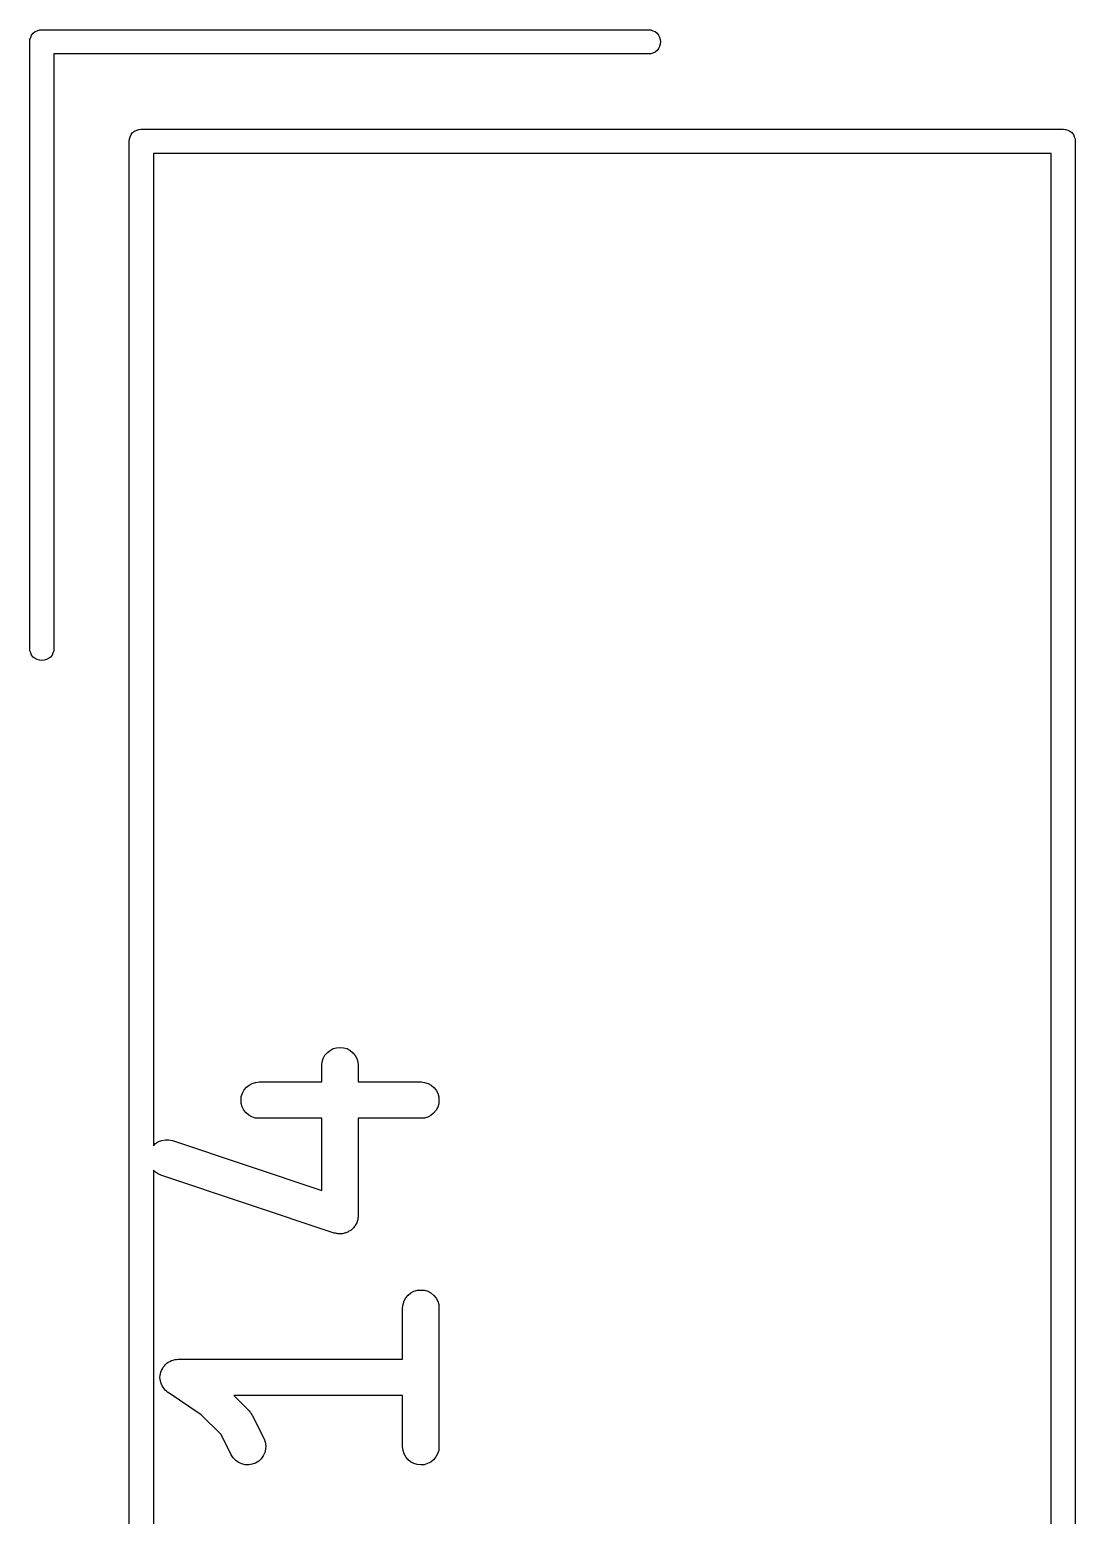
# Model space of a CAD drawing. Extents: x 118.6 to 187.3, y -130.9 to -41.9.
# Drawn here: x 173.87 to 178.18, y -125.08 to -118.96 of the extents above; entities that cross this region are included whole.
import ezdxf

# ---------------------------------------------------------------- set-up
doc = ezdxf.new("R2010")
doc.units = 0
doc.layers.add('BLACK', color=7, linetype='CONTINUOUS')

msp = doc.modelspace()

# ---------------------------------------------------------------- linework, layer by layer
at = {"layer": 'BLACK', "linetype": 'CONTINUOUS'}
for p, q in [((173.878, -118.982), (173.884, -118.974)), ((173.884, -118.974), (173.892, -118.968)), ((173.892, -118.968), (173.901, -118.964)), ((173.901, -118.964), (173.91, -118.961)), ((173.91, -118.961), (173.918, -118.96)), ((173.918, -118.96), (173.92, -118.96)), ((173.92, -118.96), (173.922, -118.96)), ((173.922, -118.96), (176.422, -118.96)), ((176.422, -118.96), (176.43, -118.961)), ((176.43, -118.961), (176.439, -118.964)), ((176.439, -118.964), (176.448, -118.968)), ((176.448, -118.968), (176.456, -118.974)), ((176.456, -118.974), (176.462, -118.982)), ((173.87, -119.01), (173.871, -119)), ((173.87, -119.012), (173.87, -119.01)), ((173.87, -121.512), (173.87, -119.012)), ((173.871, -119), (173.874, -118.991)), ((173.874, -118.991), (173.878, -118.982)), ((176.462, -119.038), (176.456, -119.046)), ((176.462, -118.982), (176.466, -118.991)), ((176.466, -119.029), (176.462, -119.038)), ((176.466, -118.991), (176.469, -119)), ((176.469, -119.02), (176.466, -119.029)), ((176.469, -119), (176.47, -119.01)), ((176.47, -119.01), (176.469, -119.02)), ((176.422, -119.06), (173.97, -119.06)), ((173.97, -119.06), (173.97, -121.512)), ((176.43, -119.059), (176.422, -119.06)), ((176.439, -119.056), (176.43, -119.059)), ((176.448, -119.052), (176.439, -119.056)), ((176.456, -119.046), (176.448, -119.052)), ((174.281, -119.41), (174.284, -119.401)), ((174.284, -119.401), (174.288, -119.392)), ((174.288, -119.392), (174.294, -119.384)), ((174.294, -119.384), (174.302, -119.378)), ((174.302, -119.378), (174.311, -119.374)), ((174.311, -119.374), (174.32, -119.371)), ((174.32, -119.371), (174.328, -119.37)), ((174.328, -119.37), (174.33, -119.37)), ((174.33, -119.37), (174.332, -119.37)), ((174.332, -119.37), (178.128, -119.37)), ((178.128, -119.37), (178.13, -119.37)), ((178.13, -119.37), (178.132, -119.37)), ((178.132, -119.37), (178.14, -119.371)), ((178.14, -119.371), (178.149, -119.374)), ((178.149, -119.374), (178.158, -119.378)), ((178.158, -119.378), (178.166, -119.384)), ((178.166, -119.384), (178.172, -119.392)), ((178.172, -119.392), (178.176, -119.401)), ((178.176, -119.401), (178.179, -119.41)), ((174.28, -119.42), (174.281, -119.41)), ((174.28, -119.422), (174.28, -119.42)), ((174.28, -129.418), (174.28, -119.422)), ((178.179, -119.41), (178.18, -119.42)), ((178.18, -119.42), (178.18, -119.422)), ((178.18, -119.422), (178.18, -129.418)), ((174.38, -119.47), (174.38, -123.56)), ((178.08, -119.47), (174.38, -119.47)), ((178.08, -129.37), (178.08, -119.47)), ((173.871, -121.52), (173.87, -121.512)), ((173.874, -121.529), (173.871, -121.52)), ((173.878, -121.538), (173.874, -121.529)), ((173.884, -121.546), (173.878, -121.538)), ((173.892, -121.552), (173.884, -121.546)), ((173.956, -121.546), (173.948, -121.552)), ((173.962, -121.538), (173.956, -121.546)), ((173.966, -121.529), (173.962, -121.538)), ((173.969, -121.52), (173.966, -121.529)), ((173.97, -121.512), (173.969, -121.52)), ((173.901, -121.556), (173.892, -121.552)), ((173.91, -121.559), (173.901, -121.556)), ((173.92, -121.56), (173.91, -121.559)), ((173.93, -121.559), (173.92, -121.56)), ((173.939, -121.556), (173.93, -121.559)), ((173.948, -121.552), (173.939, -121.556)), ((175.076, -123.214), (175.08, -123.2)), ((175.08, -123.2), (175.087, -123.187)), ((175.087, -123.187), (175.097, -123.176)), ((175.097, -123.176), (175.108, -123.167)), ((175.108, -123.167), (175.121, -123.16)), ((175.121, -123.16), (175.135, -123.156)), ((175.135, -123.156), (175.15, -123.155)), ((175.15, -123.155), (175.164, -123.156)), ((175.164, -123.156), (175.178, -123.16)), ((175.178, -123.16), (175.191, -123.167)), ((175.191, -123.167), (175.202, -123.177)), ((175.202, -123.177), (175.212, -123.188)), ((175.212, -123.188), (175.218, -123.201)), ((175.218, -123.201), (175.223, -123.215)), ((175.074, -123.228), (175.076, -123.214)), ((175.074, -123.23), (175.074, -123.228)), ((175.074, -123.297), (175.074, -123.23)), ((175.223, -123.215), (175.224, -123.23)), ((175.224, -123.23), (175.224, -123.297)), ((174.754, -123.33), (174.763, -123.319)), ((174.763, -123.319), (174.774, -123.31)), ((174.774, -123.31), (174.787, -123.303)), ((174.787, -123.303), (174.801, -123.299)), ((174.801, -123.299), (174.816, -123.297)), ((174.816, -123.297), (175.074, -123.297)), ((175.224, -123.297), (175.482, -123.297)), ((175.482, -123.297), (175.483, -123.297)), ((175.483, -123.297), (175.498, -123.299)), ((175.498, -123.299), (175.512, -123.303)), ((175.512, -123.303), (175.525, -123.31)), ((175.525, -123.31), (175.536, -123.32)), ((175.536, -123.32), (175.545, -123.331)), ((174.741, -123.372), (174.742, -123.357)), ((174.742, -123.386), (174.741, -123.372)), ((174.742, -123.357), (174.747, -123.343)), ((174.746, -123.4), (174.742, -123.386)), ((174.747, -123.343), (174.754, -123.33)), ((175.545, -123.331), (175.552, -123.344)), ((175.552, -123.344), (175.556, -123.358)), ((175.556, -123.387), (175.552, -123.401)), ((175.556, -123.358), (175.557, -123.373)), ((175.557, -123.373), (175.556, -123.387)), ((174.753, -123.413), (174.746, -123.4)), ((174.762, -123.425), (174.753, -123.413)), ((174.773, -123.434), (174.762, -123.425)), ((174.786, -123.441), (174.773, -123.434)), ((174.8, -123.446), (174.786, -123.441)), ((174.815, -123.447), (174.8, -123.446)), ((174.816, -123.447), (174.815, -123.447)), ((175.074, -123.447), (174.816, -123.447)), ((175.074, -123.745), (175.074, -123.447)), ((175.482, -123.447), (175.224, -123.447)), ((175.224, -123.447), (175.224, -123.849)), ((175.497, -123.446), (175.482, -123.447)), ((175.511, -123.442), (175.497, -123.446)), ((175.524, -123.435), (175.511, -123.442)), ((175.535, -123.426), (175.524, -123.435)), ((175.545, -123.414), (175.535, -123.426)), ((175.552, -123.401), (175.545, -123.414)), ((174.38, -123.56), (174.389, -123.551)), ((174.389, -123.551), (174.401, -123.543)), ((174.401, -123.543), (174.415, -123.538)), ((174.415, -123.538), (174.43, -123.536)), ((174.43, -123.536), (174.444, -123.536)), ((174.444, -123.536), (174.458, -123.539)), ((174.458, -123.539), (175.074, -123.745)), ((174.385, -123.667), (174.38, -123.661)), ((174.38, -123.661), (174.38, -129.37)), ((174.397, -123.675), (174.385, -123.667)), ((174.41, -123.681), (174.397, -123.675)), ((174.411, -123.682), (174.41, -123.681)), ((175.125, -123.92), (174.411, -123.682)), ((175.218, -123.878), (175.216, -123.882)), ((175.219, -123.875), (175.218, -123.878)), ((175.22, -123.873), (175.219, -123.875)), ((175.221, -123.868), (175.22, -123.873)), ((175.222, -123.864), (175.221, -123.868)), ((175.223, -123.861), (175.222, -123.864)), ((175.224, -123.854), (175.223, -123.859)), ((175.223, -123.859), (175.223, -123.861)), ((175.224, -123.849), (175.224, -123.85)), ((175.224, -123.85), (175.224, -123.854)), ((175.13, -123.921), (175.125, -123.92)), ((175.134, -123.922), (175.13, -123.921)), ((175.137, -123.922), (175.134, -123.922)), ((175.14, -123.923), (175.137, -123.922)), ((175.144, -123.923), (175.14, -123.923)), ((175.149, -123.924), (175.144, -123.923)), ((175.151, -123.923), (175.149, -123.924)), ((175.154, -123.923), (175.151, -123.923)), ((175.159, -123.923), (175.154, -123.923)), ((175.163, -123.922), (175.159, -123.923)), ((175.166, -123.921), (175.163, -123.922)), ((175.169, -123.921), (175.166, -123.921)), ((175.173, -123.919), (175.169, -123.921)), ((175.177, -123.918), (175.173, -123.919)), ((175.18, -123.917), (175.177, -123.918)), ((175.182, -123.916), (175.18, -123.917)), ((175.186, -123.913), (175.182, -123.916)), ((175.19, -123.911), (175.186, -123.913)), ((175.192, -123.91), (175.19, -123.911)), ((175.195, -123.908), (175.192, -123.91)), ((175.198, -123.905), (175.195, -123.908)), ((175.202, -123.902), (175.198, -123.905)), ((175.203, -123.9), (175.202, -123.902)), ((175.205, -123.898), (175.203, -123.9)), ((175.208, -123.894), (175.205, -123.898)), ((175.211, -123.891), (175.208, -123.894)), ((175.212, -123.888), (175.211, -123.891)), ((175.214, -123.886), (175.212, -123.888)), ((175.216, -123.882), (175.214, -123.886)), ((175.42, -124.187), (175.43, -124.176)), ((175.43, -124.176), (175.441, -124.167)), ((175.441, -124.167), (175.454, -124.16)), ((175.454, -124.16), (175.468, -124.156)), ((175.468, -124.156), (175.483, -124.155)), ((175.483, -124.155), (175.497, -124.156)), ((175.497, -124.156), (175.511, -124.16)), ((175.511, -124.16), (175.524, -124.167)), ((175.524, -124.167), (175.536, -124.177)), ((175.536, -124.177), (175.545, -124.188)), ((175.407, -124.228), (175.409, -124.214)), ((175.407, -124.23), (175.407, -124.228)), ((175.407, -124.44), (175.407, -124.23)), ((175.409, -124.214), (175.413, -124.2)), ((175.413, -124.2), (175.42, -124.187)), ((175.545, -124.188), (175.552, -124.201)), ((175.552, -124.201), (175.556, -124.215)), ((175.556, -124.215), (175.557, -124.23)), ((175.557, -124.23), (175.557, -124.801)), ((174.411, -124.493), (174.413, -124.486)), ((174.413, -124.486), (174.417, -124.48)), ((174.413, -124.486), (174.413, -124.486)), ((174.413, -124.486), (174.413, -124.486)), ((174.417, -124.48), (174.42, -124.473)), ((174.42, -124.473), (174.425, -124.468)), ((174.42, -124.473), (174.42, -124.473)), ((174.42, -124.473), (174.42, -124.473)), ((174.425, -124.468), (174.43, -124.462)), ((174.43, -124.462), (174.435, -124.457)), ((174.43, -124.462), (174.43, -124.462)), ((174.43, -124.462), (174.43, -124.462)), ((174.435, -124.457), (174.441, -124.453)), ((174.441, -124.453), (174.448, -124.449)), ((174.441, -124.453), (174.441, -124.453)), ((174.441, -124.453), (174.441, -124.453)), ((174.448, -124.449), (174.454, -124.446)), ((174.454, -124.446), (174.461, -124.444)), ((174.454, -124.446), (174.454, -124.446)), ((174.454, -124.446), (174.454, -124.446)), ((174.461, -124.444), (174.468, -124.442)), ((174.468, -124.442), (174.475, -124.441)), ((174.468, -124.442), (174.468, -124.442)), ((174.468, -124.442), (174.468, -124.442)), ((174.475, -124.441), (174.482, -124.44)), ((174.482, -124.44), (175.407, -124.44)), ((174.407, -124.515), (174.408, -124.507)), ((174.408, -124.522), (174.407, -124.515)), ((174.407, -124.515), (174.407, -124.515)), ((174.407, -124.515), (174.407, -124.515)), ((174.408, -124.507), (174.409, -124.5)), ((174.409, -124.529), (174.408, -124.522)), ((174.409, -124.5), (174.411, -124.493)), ((174.409, -124.5), (174.409, -124.5)), ((174.409, -124.5), (174.409, -124.5)), ((174.411, -124.536), (174.409, -124.529)), ((174.409, -124.529), (174.409, -124.529)), ((174.409, -124.529), (174.409, -124.529)), ((174.413, -124.543), (174.411, -124.536)), ((174.416, -124.55), (174.413, -124.543)), ((174.413, -124.543), (174.413, -124.543)), ((174.413, -124.543), (174.413, -124.543)), ((174.42, -124.556), (174.416, -124.55)), ((174.424, -124.562), (174.42, -124.556)), ((174.42, -124.556), (174.42, -124.556)), ((174.42, -124.556), (174.42, -124.556)), ((174.429, -124.568), (174.424, -124.562)), ((174.434, -124.572), (174.429, -124.568)), ((174.429, -124.568), (174.429, -124.568)), ((174.429, -124.568), (174.429, -124.568)), ((174.44, -124.577), (174.434, -124.572)), ((174.441, -124.578), (174.44, -124.577)), ((174.44, -124.577), (174.44, -124.577)), ((174.44, -124.577), (174.44, -124.577)), ((174.44, -124.577), (174.44, -124.577)), ((174.577, -124.669), (174.441, -124.578)), ((175.407, -124.59), (174.711, -124.59)), ((174.711, -124.59), (174.774, -124.653)), ((175.407, -124.801), (175.407, -124.59)), ((174.659, -124.75), (174.577, -124.669)), ((174.774, -124.653), (174.774, -124.653)), ((174.774, -124.653), (174.777, -124.657)), ((174.777, -124.657), (174.78, -124.66)), ((174.78, -124.66), (174.781, -124.662)), ((174.781, -124.662), (174.783, -124.665)), ((174.783, -124.665), (174.785, -124.669)), ((174.785, -124.669), (174.788, -124.672)), ((174.788, -124.672), (174.835, -124.767)), ((174.701, -124.834), (174.659, -124.75)), ((174.835, -124.767), (174.836, -124.768)), ((174.836, -124.768), (174.841, -124.782)), ((174.841, -124.782), (174.843, -124.797)), ((174.709, -124.847), (174.701, -124.834)), ((174.719, -124.858), (174.709, -124.847)), ((174.731, -124.866), (174.719, -124.858)), ((174.824, -124.851), (174.814, -124.861)), ((174.833, -124.839), (174.824, -124.851)), ((174.839, -124.825), (174.833, -124.839)), ((174.842, -124.811), (174.839, -124.825)), ((174.843, -124.797), (174.842, -124.811)), ((175.409, -124.816), (175.407, -124.801)), ((175.413, -124.83), (175.409, -124.816)), ((175.42, -124.842), (175.413, -124.83)), ((175.429, -124.854), (175.42, -124.842)), ((175.44, -124.863), (175.429, -124.854)), ((175.535, -124.855), (175.523, -124.864)), ((175.544, -124.843), (175.535, -124.855)), ((175.551, -124.83), (175.544, -124.843)), ((175.556, -124.817), (175.551, -124.83)), ((175.557, -124.802), (175.556, -124.817)), ((175.557, -124.801), (175.557, -124.802)), ((174.744, -124.872), (174.731, -124.866)), ((174.758, -124.875), (174.744, -124.872)), ((174.773, -124.876), (174.758, -124.875)), ((174.787, -124.873), (174.773, -124.876)), ((174.801, -124.868), (174.787, -124.873)), ((174.814, -124.861), (174.801, -124.868)), ((175.453, -124.87), (175.44, -124.863)), ((175.467, -124.874), (175.453, -124.87)), ((175.482, -124.876), (175.467, -124.874)), ((175.496, -124.875), (175.482, -124.876)), ((175.51, -124.87), (175.496, -124.875)), ((175.523, -124.864), (175.51, -124.87))]:
    msp.add_line(p, q, dxfattribs=at)

doc.saveas('drawing.dxf')
